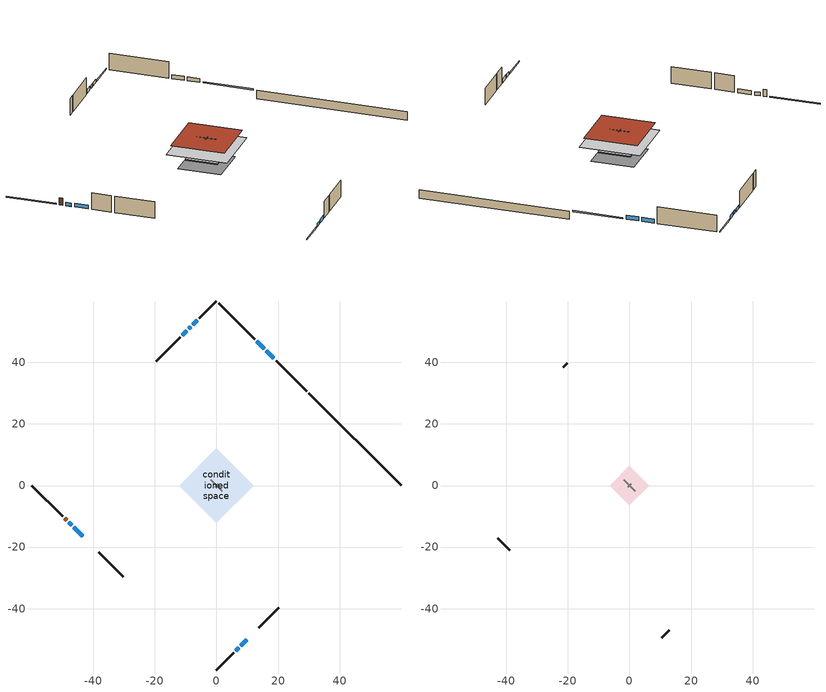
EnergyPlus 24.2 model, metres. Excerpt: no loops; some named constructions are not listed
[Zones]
conditioned space
 floor to garage (Floor1 construction): -6.34,0 0,6.34 6.34,0 0,-6.34 z0.3
 floor adiabatic (AdiabaticFloorConstruction): -12.09,0 0,12.09 12.09,0 0,-12.09 z2.74
 floor foundation (Slab2 construction): -8.55,0 0,8.55 8.55,0 0,-8.55 z-2.13
 wall outside (RimJoist1 construction): 29.3,30.62 19.32,40.59 z0.3:0.61
 wall outside (RimJoist2 construction): 0,-59.92 5.54,-54.38 z0.3:0.61
 wall outside (RimJoist3 construction): -59.92,0 -49.94,-9.98 z0.3:0.61
 wall outside (RimJoist4 construction): 0,59.92 -5.54,54.38 z0.3:0.61
 wall outside (AdiabaticWallConstruction 1): -49.28,-10.64 -48.64,-11.28 z0.3:2.34
 wall outside (AdiabaticWallConstruction): 18.67,41.25 16.21,43.71 / 15.56,44.36 13.1,46.82 / 7.89,-52.03 9.75,-50.17 z0.3:1.46; 6.2,-53.72 7.23,-52.68 / -47.98,-11.94 -46.93,-12.98 z0.3:1.28; -46.28,-13.64 -43.5,-16.42 z0.3:1.37; -6.2,53.72 -7.76,52.15 / -9.62,50.3 -11.19,48.73 z0.3:1.31; -8.42,51.5 -8.97,50.95 z0.3:1.34
 wall outside (Wall3 construction): 12.44,47.48 0.66,59.26 z0.3:5.18
 wall outside (Wall4 construction): 13.64,-46.27 20.19,-39.73 z0.3:5.18
 wall outside (Wall7 construction): -38.31,-21.61 -30.32,-29.6 z0.3:5.18
 wall outside (Wall8 construction): -11.85,48.07 -19.57,40.35 z0.3:5.18
 wall foundation (FoundationWall1 construction): 59.92,0 29.96,29.96 z-2.13:0.3
 wall to garage (Wall5 construction): -1.94,1.94 1.94,-1.94 z0.3:5.18
 wall to garage (Wall6 construction): -0.65,-0.65 0.65,0.65 z0.3:5.18
 window (WindowConstruction): 18.67,41.25 16.21,43.71 z0.3:1.46
 window (WindowConstruction 1): 15.55,44.36 13.1,46.82 z0.3:1.46
 window (WindowConstruction 2): 6.2,-53.72 7.23,-52.69 z0.3:1.28
 window (WindowConstruction 3): 7.89,-52.03 9.74,-50.17 z0.3:1.46
 window (WindowConstruction 4): -47.98,-11.94 -46.94,-12.98 z0.3:1.28
 window (WindowConstruction 5): -46.28,-13.64 -43.5,-16.42 z0.3:1.37
 window (WindowConstruction 6): -6.2,53.72 -7.76,52.16 z0.3:1.31
 window (WindowConstruction 7): -8.42,51.5 -8.97,50.95 z0.3:1.34
 window (WindowConstruction 8): -9.62,50.3 -11.19,48.73 z0.3:1.31
 door (Door): -49.28,-10.64 -48.64,-11.28 z0.3:2.34
 ceiling adiabatic (AdiabaticFloorConstruction): 0,-12.09 12.09,0 0,12.09 -12.09,0 z2.74
 roof outside (Roof1 construction): 0,10.64 -10.64,0 0,-10.64 10.64,0 z5.18
garage
 floor foundation (Slab1 construction): -6.34,0 0,6.34 6.34,0 0,-6.34 z0
 wall outside (Wall1 construction): 10.4,-49.52 12.99,-46.93 z0.3:5.18
 wall outside (Wall2 construction): -42.84,-17.07 -38.97,-20.95 z0.3:5.18
 wall outside (Wall9 construction): -20.23,39.69 -21.52,38.4 z0.3:5.18
[Material] Roughness=Rough; Thermal Absorptance=0.9
Name | Thickness {m} | Conductivity {W/m-K} | Density {kg/m3} | Specific Heat {J/kg-K} | Solar Absorptance | Visible Absorptance
floor covering | 0.0127 | 0.0433444 | 54.468 | 1339.84 | 0.6 | 0.6
floor stud and cavity | 0.1397 | 0.923637 | 92.3553 | 1139.71 | 0.7 | 0.7
gypsum board | 0.0127 | 0.160291 | 801 | 837.4 | 0.6 | 0.6
osb sheathing 0.5 in. 1; osb sheathing 0.5 in. 2 | 0.0127 | 0.115458 | 512.64 | 1214.23 | 0.7 | 0.7
osb sheathing 0.75 in. | 0.01905 | 0.115458 | 512.64 | 1214.23 | 0.7 | 0.7
wall stud and cavity 2 | 0.1397 | 0.506836 | 139.0536 | 1170.24 | 0.7 | 0.7
[Construction]
Floor1 construction Reversed: floor covering, osb sheathing 0.75 in., floor stud and cavity
Wall5 construction Reversed: gypsum board, wall stud and cavity 2, osb sheathing 0.5 in. 1
Wall6 construction Reversed: gypsum board, wall stud and cavity 2, osb sheathing 0.5 in. 2
[EnergyManagementSystem:OutputVariable] Update Frequency=ZoneTimestep
Name | EMS Variable | Type of Data in Variable | EMS Program or Subroutine | Units
loads_clg_tot_peakload_outvar; loads_clg_tot_annual_outvar; loads_clg_tot_timeseries_outvar | loads_clg_tot | Summed | total_loads_program | J
htg_unmet_hours_annual_outvar; htg_unmet_hours_timeseries_outvar | htg_unmet_hours | Summed | unmet_hours_program | hr
clg_unmet_hours_annual_outvar; clg_unmet_hours_timeseries_outvar | clg_unmet_hours | Summed | unmet_hours_program | hr
loads_htg_roofs_annual_outvar; loads_htg_roofs_timeseries_outvar | loads_htg_roofs | Summed | component_loads_program | J
loads_htg_ceilings_annual_outvar; loads_htg_ceilings_timeseries_outvar | loads_htg_ceilings | Summed | component_loads_program | J
loads_htg_walls_annual_outvar; loads_htg_walls_timeseries_outvar | loads_htg_walls | Summed | component_loads_program | J
loads_htg_rim_joists_annual_outvar; loads_htg_rim_joists_timeseries_outvar | loads_htg_rim_joists | Summed | component_loads_program | J
loads_htg_foundation_walls_annual_outvar; loads_htg_foundation_walls_timeseries_outvar | loads_htg_foundation_walls | Summed | component_loads_program | J
loads_htg_doors_annual_outvar; loads_htg_doors_timeseries_outvar | loads_htg_doors | Summed | component_loads_program | J
loads_htg_windows_conduction_annual_outvar; loads_htg_windows_conduction_timeseries_outvar | loads_htg_windows_conduction | Summed | component_loads_program | J
loads_htg_windows_solar_annual_outvar; loads_htg_windows_solar_timeseries_outvar | loads_htg_windows_solar | Summed | component_loads_program | J
loads_htg_skylights_conduction_annual_outvar; loads_htg_skylights_conduction_timeseries_outvar | loads_htg_skylights_conduction | Summed | component_loads_program | J
loads_htg_skylights_solar_annual_outvar; loads_htg_skylights_solar_timeseries_outvar | loads_htg_skylights_solar | Summed | component_loads_program | J
loads_htg_floors_annual_outvar; loads_htg_floors_timeseries_outvar | loads_htg_floors | Summed | component_loads_program | J
loads_htg_slabs_annual_outvar; loads_htg_slabs_timeseries_outvar | loads_htg_slabs | Summed | component_loads_program | J
loads_htg_internal_mass_annual_outvar; loads_htg_internal_mass_timeseries_outvar | loads_htg_internal_mass | Summed | component_loads_program | J
loads_htg_infil_annual_outvar; loads_htg_infil_timeseries_outvar | loads_htg_infil | Summed | component_loads_program | J
loads_htg_natvent_annual_outvar; loads_htg_natvent_timeseries_outvar | loads_htg_natvent | Summed | component_loads_program | J
loads_htg_mechvent_annual_outvar; loads_htg_mechvent_timeseries_outvar | loads_htg_mechvent | Summed | component_loads_program | J
loads_htg_whf_annual_outvar; loads_htg_whf_timeseries_outvar | loads_htg_whf | Summed | component_loads_program | J
loads_htg_ducts_annual_outvar; loads_htg_ducts_timeseries_outvar | loads_htg_ducts | Summed | component_loads_program | J
loads_htg_intgains_annual_outvar; loads_htg_intgains_timeseries_outvar | loads_htg_intgains | Summed | component_loads_program | J
loads_htg_lighting_annual_outvar; loads_htg_lighting_timeseries_outvar | loads_htg_lighting | Summed | component_loads_program | J
loads_clg_roofs_annual_outvar; loads_clg_roofs_timeseries_outvar | loads_clg_roofs | Summed | component_loads_program | J
loads_clg_ceilings_annual_outvar; loads_clg_ceilings_timeseries_outvar | loads_clg_ceilings | Summed | component_loads_program | J
loads_clg_walls_annual_outvar; loads_clg_walls_timeseries_outvar | loads_clg_walls | Summed | component_loads_program | J
loads_clg_rim_joists_annual_outvar; loads_clg_rim_joists_timeseries_outvar | loads_clg_rim_joists | Summed | component_loads_program | J
loads_clg_foundation_walls_annual_outvar; loads_clg_foundation_walls_timeseries_outvar | loads_clg_foundation_walls | Summed | component_loads_program | J
loads_clg_doors_annual_outvar; loads_clg_doors_timeseries_outvar | loads_clg_doors | Summed | component_loads_program | J
loads_clg_windows_conduction_annual_outvar; loads_clg_windows_conduction_timeseries_outvar | loads_clg_windows_conduction | Summed | component_loads_program | J
loads_clg_windows_solar_annual_outvar; loads_clg_windows_solar_timeseries_outvar | loads_clg_windows_solar | Summed | component_loads_program | J
loads_clg_skylights_conduction_annual_outvar; loads_clg_skylights_conduction_timeseries_outvar | loads_clg_skylights_conduction | Summed | component_loads_program | J
loads_clg_skylights_solar_annual_outvar; loads_clg_skylights_solar_timeseries_outvar | loads_clg_skylights_solar | Summed | component_loads_program | J
loads_clg_floors_annual_outvar; loads_clg_floors_timeseries_outvar | loads_clg_floors | Summed | component_loads_program | J
loads_clg_slabs_annual_outvar; loads_clg_slabs_timeseries_outvar | loads_clg_slabs | Summed | component_loads_program | J
loads_clg_internal_mass_annual_outvar; loads_clg_internal_mass_timeseries_outvar | loads_clg_internal_mass | Summed | component_loads_program | J
loads_clg_infil_annual_outvar; loads_clg_infil_timeseries_outvar | loads_clg_infil | Summed | component_loads_program | J
loads_clg_natvent_annual_outvar; loads_clg_natvent_timeseries_outvar | loads_clg_natvent | Summed | component_loads_program | J
loads_clg_mechvent_annual_outvar; loads_clg_mechvent_timeseries_outvar | loads_clg_mechvent | Summed | component_loads_program | J
loads_clg_whf_annual_outvar; loads_clg_whf_timeseries_outvar | loads_clg_whf | Summed | component_loads_program | J
loads_clg_ducts_annual_outvar; loads_clg_ducts_timeseries_outvar | loads_clg_ducts | Summed | component_loads_program | J
loads_clg_intgains_annual_outvar; loads_clg_intgains_timeseries_outvar | loads_clg_intgains | Summed | component_loads_program | J
loads_clg_lighting_annual_outvar; loads_clg_lighting_timeseries_outvar | loads_clg_lighting | Summed | component_loads_program | J
loads_htg_tot_annual_outvar; loads_htg_tot_timeseries_outvar | loads_htg_tot | Summed | total_loads_program | J
total_infil_flow_rate_timeseries_outvar | total_infil_flow_rate | Averaged | total_airflows_program | m^3/s
total_mechvent_flow_rate_timeseries_outvar | total_mechvent_flow_rate | Averaged | total_airflows_program | m^3/s
total_natvent_flow_rate_timeseries_outvar | total_natvent_flow_rate | Averaged | total_airflows_program | m^3/s
total_whf_flow_rate_timeseries_outvar | total_whf_flow_rate | Averaged | total_airflows_program | m^3/s
[Schedule:Day:Interval]
general water use schedule day: No, 01:00, 0.315068, 03:00, 0.287671, 04:00, 0.342466, 05:00, 0.369863, 06:00, 0.520548, 07:00, 0.60274, 08:00, 0.534247, 10:00, 0.506849, 11:00, 0.465753, 14:00, 0.479452, 15:00, 0.534247, 16:00, 0.589041, 17:00, 0.69863, 18:00, 0.876712, 19:00, 0.890411, 20:00, 0.986301, 21:00, 1, 22:00, 0.863014, 23:00, 0.616438, 24:00, 0.465753
general water use schedule default day; cooling season schedule day; cooling season schedule day 2; cooling season schedule default day; exterior lighting schedule default day; natural vent schedule default day: No, 24:00, 0
freezer schedule day 3: No, 01:00, 0.8, 02:00, 0.78, 03:00, 0.76, 04:00, 0.74, 06:00, 0.72, 07:00, 0.76, 08:00, 0.8, 10:00, 0.82, 12:00, 0.8, 15:00, 0.84, 16:00, 0.82, 17:00, 0.88, 18:00, 0.96, 19:00, 1, 20:00, 0.96, 21:00, 0.94, 22:00, 0.92, 23:00, 0.88, 24:00, 0.82
freezer schedule day 4: No, 01:00, 0.679562, 02:00, 0.662573, 03:00, 0.645584, 04:00, 0.628595, 06:00, 0.611606, 07:00, 0.645584, 08:00, 0.679562, 10:00, 0.696551, 12:00, 0.679562, 15:00, 0.71354, 16:00, 0.696551, 17:00, 0.747518, 18:00, 0.815474, 19:00, 0.849453, 20:00, 0.815474, 21:00, 0.798485, 22:00, 0.781496, 23:00, 0.747518, 24:00, 0.696551
freezer schedule day 5: No, 01:00, 0.675182, 02:00, 0.658303, 03:00, 0.641423, 04:00, 0.624544, 06:00, 0.607664, 07:00, 0.641423, 08:00, 0.675182, 10:00, 0.692062, 12:00, 0.675182, 15:00, 0.708942, 16:00, 0.692062, 17:00, 0.742701, 18:00, 0.810219, 19:00, 0.843978, 20:00, 0.810219, 21:00, 0.793339, 22:00, 0.77646, 23:00, 0.742701, 24:00, 0.692062
freezer schedule day 6: No, 01:00, 0.610949, 02:00, 0.595675, 03:00, 0.580401, 04:00, 0.565128, 06:00, 0.549854, 07:00, 0.580401, 08:00, 0.610949, 10:00, 0.626223, 12:00, 0.610949, 15:00, 0.641496, 16:00, 0.626223, 17:00, 0.672044, 18:00, 0.733139, 19:00, 0.763686, 20:00, 0.733139, 21:00, 0.717865, 22:00, 0.702591, 23:00, 0.672044, 24:00, 0.626223
cooling season schedule day 1; natural vent schedule day: No, 24:00, 1
exterior lighting schedule day: No, 01:00, 0.566667, 03:00, 0.524167, 05:00, 0.495833, 06:00, 0.5525, 07:00, 0.623333, 08:00, 0.580833, 09:00, 0.439167, 10:00, 0.354167, 12:00, 0.34, 13:00, 0.354167, 14:00, 0.396667, 15:00, 0.425, 16:00, 0.495833, 17:00, 0.623333, 18:00, 0.793333, 19:00, 0.906667, 20:00, 0.963333, 21:00, 0.991667, 22:00, 0.920833, 23:00, 0.793333, 24:00, 0.665833
exterior lighting schedule day 1: No, 01:00, 0.528571, 03:00, 0.488929, 05:00, 0.4625, 06:00, 0.515357, 07:00, 0.581429, 08:00, 0.541786, 09:00, 0.409643, 10:00, 0.330357, 12:00, 0.317143, 13:00, 0.330357, 14:00, 0.37, 15:00, 0.396429, 16:00, 0.4625, 17:00, 0.581429, 18:00, 0.74, 19:00, 0.845714, 20:00, 0.898571, 21:00, 0.925, 22:00, 0.858929, 23:00, 0.74, 24:00, 0.621071
exterior lighting schedule day 10: No, 01:00, 0.552381, 03:00, 0.510952, 05:00, 0.483333, 06:00, 0.538571, 07:00, 0.607619, 08:00, 0.56619, 09:00, 0.428095, 10:00, 0.345238, 12:00, 0.331429, 13:00, 0.345238, 14:00, 0.386667, 15:00, 0.414286, 16:00, 0.483333, 17:00, 0.607619, 18:00, 0.773333, 19:00, 0.88381, 20:00, 0.939048, 21:00, 0.966667, 22:00, 0.897619, 23:00, 0.773333, 24:00, 0.649048
exterior lighting schedule day 11: No, 01:00, 0.571429, 03:00, 0.528571, 05:00, 0.5, 06:00, 0.557143, 07:00, 0.628571, 08:00, 0.585714, 09:00, 0.442857, 10:00, 0.357143, 12:00, 0.342857, 13:00, 0.357143, 14:00, 0.4, 15:00, 0.428571, 16:00, 0.5, 17:00, 0.628571, 18:00, 0.8, 19:00, 0.914286, 20:00, 0.971429, 21:00, 1, 22:00, 0.928571, 23:00, 0.8, 24:00, 0.671429
exterior lighting schedule day 2: No, 01:00, 0.485714, 03:00, 0.449286, 05:00, 0.425, 06:00, 0.473571, 07:00, 0.534286, 08:00, 0.497857, 09:00, 0.376429, 10:00, 0.303571, 12:00, 0.291429, 13:00, 0.303571, 14:00, 0.34, 15:00, 0.364286, 16:00, 0.425, 17:00, 0.534286, 18:00, 0.68, 19:00, 0.777143, 20:00, 0.825714, 21:00, 0.85, 22:00, 0.789286, 23:00, 0.68, 24:00, 0.570714
exterior lighting schedule day 3: No, 01:00, 0.442857, 03:00, 0.409643, 05:00, 0.3875, 06:00, 0.431786, 07:00, 0.487143, 08:00, 0.453929, 09:00, 0.343214, 10:00, 0.276786, 12:00, 0.265714, 13:00, 0.276786, 14:00, 0.31, 15:00, 0.332143, 16:00, 0.3875, 17:00, 0.487143, 18:00, 0.62, 19:00, 0.708571, 20:00, 0.752857, 21:00, 0.775, 22:00, 0.719643, 23:00, 0.62, 24:00, 0.520357
exterior lighting schedule day 4: No, 01:00, 0.4, 03:00, 0.37, 05:00, 0.35, 06:00, 0.39, 07:00, 0.44, 08:00, 0.41, 09:00, 0.31, 10:00, 0.25, 12:00, 0.24, 13:00, 0.25, 14:00, 0.28, 15:00, 0.3, 16:00, 0.35, 17:00, 0.44, 18:00, 0.56, 19:00, 0.64, 20:00, 0.68, 21:00, 0.7, 22:00, 0.65, 23:00, 0.56, 24:00, 0.47
exterior lighting schedule day 5: No, 01:00, 0.380952, 03:00, 0.352381, 05:00, 0.333333, 06:00, 0.371429, 07:00, 0.419048, 08:00, 0.390476, 09:00, 0.295238, 10:00, 0.238095, 12:00, 0.228571, 13:00, 0.238095, 14:00, 0.266667, 15:00, 0.285714, 16:00, 0.333333, 17:00, 0.419048, 18:00, 0.533333, 19:00, 0.609524, 20:00, 0.647619, 21:00, 0.666667, 22:00, 0.619048, 23:00, 0.533333, 24:00, 0.447619
exterior lighting schedule day 6: No, 01:00, 0.390476, 03:00, 0.36119, 05:00, 0.341667, 06:00, 0.380714, 07:00, 0.429524, 08:00, 0.400238, 09:00, 0.302619, 10:00, 0.244048, 12:00, 0.234286, 13:00, 0.244048, 14:00, 0.273333, 15:00, 0.292857, 16:00, 0.341667, 17:00, 0.429524, 18:00, 0.546667, 19:00, 0.624762, 20:00, 0.66381, 21:00, 0.683333, 22:00, 0.634524, 23:00, 0.546667, 24:00, 0.45881
exterior lighting schedule day 7: No, 01:00, 0.419048, 03:00, 0.387619, 05:00, 0.366667, 06:00, 0.408571, 07:00, 0.460952, 08:00, 0.429524, 09:00, 0.324762, 10:00, 0.261905, 12:00, 0.251429, 13:00, 0.261905, 14:00, 0.293333, 15:00, 0.314286, 16:00, 0.366667, 17:00, 0.460952, 18:00, 0.586667, 19:00, 0.670476, 20:00, 0.712381, 21:00, 0.733333, 22:00, 0.680952, 23:00, 0.586667, 24:00, 0.492381
exterior lighting schedule day 8: No, 01:00, 0.466667, 03:00, 0.431667, 05:00, 0.408333, 06:00, 0.455, 07:00, 0.513333, 08:00, 0.478333, 09:00, 0.361667, 10:00, 0.291667, 12:00, 0.28, 13:00, 0.291667, 14:00, 0.326667, 15:00, 0.35, 16:00, 0.408333, 17:00, 0.513333, 18:00, 0.653333, 19:00, 0.746667, 20:00, 0.793333, 21:00, 0.816667, 22:00, 0.758333, 23:00, 0.653333, 24:00, 0.548333
exterior lighting schedule day 9: No, 01:00, 0.509524, 03:00, 0.47131, 05:00, 0.445833, 06:00, 0.496786, 07:00, 0.560476, 08:00, 0.522262, 09:00, 0.394881, 10:00, 0.318452, 12:00, 0.305714, 13:00, 0.318452, 14:00, 0.356667, 15:00, 0.382143, 16:00, 0.445833, 17:00, 0.560476, 18:00, 0.713333, 19:00, 0.815238, 20:00, 0.86619, 21:00, 0.891667, 22:00, 0.827976, 23:00, 0.713333, 24:00, 0.59869
[Schedule:Week:Daily]
cooling season schedule Week Rule - Jan1-May26: cooling season schedule day, cooling season schedule day, cooling season schedule day, cooling season schedule day, cooling season schedule day, cooling season schedule day, cooling season schedule day, cooling season schedule default day, cooling season schedule default day, cooling season schedule default day, cooling season schedule default day, cooling season schedule default day
cooling season schedule Week Rule - May27-Jun2: cooling season schedule day, cooling season schedule day, cooling season schedule day, cooling season schedule day, cooling season schedule day, cooling season schedule day 1, cooling season schedule day 1, cooling season schedule default day, cooling season schedule default day, cooling season schedule default day, cooling season schedule default day, cooling season schedule default day
cooling season schedule Week Rule - Jun3-Sep29: cooling season schedule day 1, cooling season schedule day 1, cooling season schedule day 1, cooling season schedule day 1, cooling season schedule day 1, cooling season schedule day 1, cooling season schedule day 1, cooling season schedule default day, cooling season schedule default day, cooling season schedule default day, cooling season schedule default day, cooling season schedule default day
cooling season schedule Week Rule - Sep30-Oct6: cooling season schedule day 1, cooling season schedule day 2, cooling season schedule day 2, cooling season schedule day 2, cooling season schedule day 2, cooling season schedule day 2, cooling season schedule day 2, cooling season schedule default day, cooling season schedule default day, cooling season schedule default day, cooling season schedule default day, cooling season schedule default day
cooling season schedule Week Rule - Oct7-Dec31: cooling season schedule day 2, cooling season schedule day 2, cooling season schedule day 2, cooling season schedule day 2, cooling season schedule day 2, cooling season schedule day 2, cooling season schedule day 2, cooling season schedule default day, cooling season schedule default day, cooling season schedule default day, cooling season schedule default day, cooling season schedule default day
natural vent schedule Week Rule - Jan1-Jan6: natural vent schedule day, natural vent schedule day, natural vent schedule default day, natural vent schedule day, natural vent schedule default day, natural vent schedule day, natural vent schedule default day, natural vent schedule default day, natural vent schedule default day, natural vent schedule default day, natural vent schedule default day, natural vent schedule default day
natural vent schedule Week Rule - Jan7-Dec31: natural vent schedule default day, natural vent schedule day, natural vent schedule default day, natural vent schedule day, natural vent schedule default day, natural vent schedule day, natural vent schedule default day, natural vent schedule default day, natural vent schedule default day, natural vent schedule default day, natural vent schedule default day, natural vent schedule default day
[Schedule:Year]
cooling season schedule: cooling season schedule Week Rule - Jan1-May26, 1, 1, 5, 26, cooling season schedule Week Rule - May27-Jun2, 5, 27, 6, 2, cooling season schedule Week Rule - Jun3-Sep29, 6, 3, 9, 29, cooling season schedule Week Rule - Sep30-Oct6, 9, 30, 10, 6, cooling season schedule Week Rule - Oct7-Dec31, 10, 7, 12, 31
natural vent schedule: natural vent schedule Week Rule - Jan1-Jan6, 1, 1, 1, 6, natural vent schedule Week Rule - Jan7-Dec31, 1, 7, 12, 31
[Schedule:File]
hot_water_dishwasher: File=in.schedules.csv; Column Number=7; Rows to Skip at Top=1; Number of Hours of Data=8760; Column Separator=Comma; Interpolate to Timestep=Yes; Minutes per Item=15; Adjust Schedule for Daylight Savings=Yes
